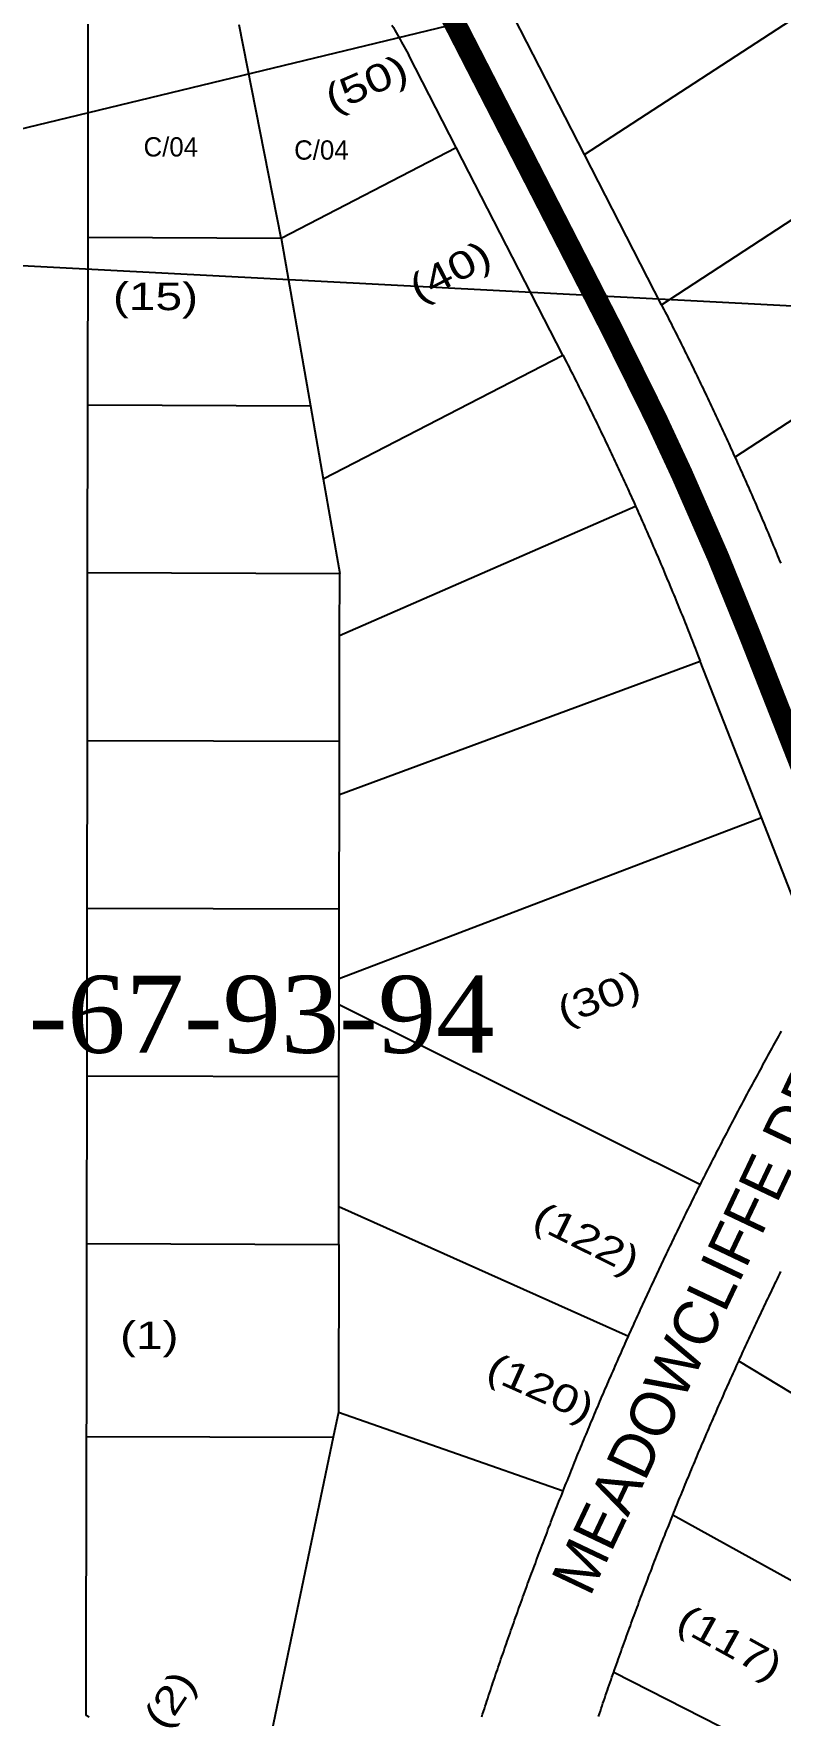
# Model space of a CAD drawing. Header units: millimetres. Extents: x 1745962 to 1749233, y 4525379 to 4529927.
# Drawn here: x 1748314.3 to 1748449.9, y 4528018 to 4528323.4 of the extents above; entities that cross this region are included whole.
import ezdxf
from ezdxf.enums import TextEntityAlignment as Align

# ---------------------------------------------------------------- set-up
doc = ezdxf.new("R2010")
doc.units = ezdxf.units.MM
doc.header["$LTSCALE"] = 10
doc.header["$MEASUREMENT"] = 0
for name, color, linetype in [('AROLL_ADDRESS', 44, 'Continuous'), ('AROLL_LOTS', 8, 'Continuous'), ('AROLL_ROADS', 7, 'Continuous'), ('CONSENT_AROLL', 8, 'Continuous'), ('ZONING_STANDARDS', 140, 'Continuous'), ('ZONING_ZONES', 140, 'Continuous')]:
    doc.layers.add(name, color=color, linetype=linetype)
doc.styles.add('DUTCH', font='dutcheb.ttf')
doc.styles.add('Univers Condensed', font='UNVR57W.TTF')
doc.styles.add('Univers Light Condensed', font='unvr47a.ttf')

msp = doc.modelspace()

# ---------------------------------------------------------------- linework, layer by layer
at = {"layer": 'AROLL_LOTS'}
for p, q in [((1748414.3, 4528301.45), (1748483.37, 4528346.5)), ((1748414.3, 4528301.45), (1748400.32, 4528328.69)), ((1748324.17, 4528286.45), (1748324.2, 4528325.15)), ((1748428.26, 4528274.2), (1748502.51, 4528322.62)), ((1748391.02, 4528302.74), (1748382.4, 4528319.54)), ((1748359.21, 4528286.29), (1748391.02, 4528302.74)), ((1748410.36, 4528265.06), (1748391.02, 4528302.74)), ((1748428.26, 4528274.2), (1748414.3, 4528301.45)), ((1748441.61, 4528246.51), (1748521.66, 4528298.73)), ((1748324.13, 4528255.99), (1748324.17, 4528286.45)), ((1748324.17, 4528286.45), (1748359.21, 4528286.29)), ((1748359.21, 4528286.29), (1748364.53, 4528255.84)), ((1748366.86, 4528242.58), (1748410.36, 4528265.06)), ((1748324.09, 4528225.53), (1748324.13, 4528255.99)), ((1748324.13, 4528255.99), (1748364.53, 4528255.84)), ((1748364.53, 4528255.84), (1748366.86, 4528242.58)), ((1748366.86, 4528242.58), (1748369.86, 4528225.39)), ((1748369.84, 4528214.14), (1748423.58, 4528237.61)), ((1748324.06, 4528195.06), (1748324.09, 4528225.53)), ((1748324.09, 4528225.53), (1748369.86, 4528225.39)), ((1748369.84, 4528214.14), (1748369.86, 4528225.39)), ((1748369.81, 4528194.92), (1748369.84, 4528214.14)), ((1748369.81, 4528185.25), (1748435.31, 4528209.47)), ((1748446.42, 4528181.09), (1748435.31, 4528209.47)), ((1748324.02, 4528164.6), (1748324.06, 4528195.06)), ((1748324.06, 4528195.06), (1748369.81, 4528194.92)), ((1748369.81, 4528185.25), (1748369.81, 4528194.92)), ((1748369.77, 4528164.46), (1748369.81, 4528185.25)), ((1748369.75, 4528151.82), (1748446.42, 4528181.09)), ((1748455.04, 4528159.08), (1748446.42, 4528181.09)), ((1748323.99, 4528134.13), (1748324.02, 4528164.6)), ((1748324.02, 4528164.6), (1748369.77, 4528164.46)), ((1748369.75, 4528151.82), (1748369.77, 4528164.46)), ((1748369.74, 4528147.08), (1748369.75, 4528151.82)), ((1748369.73, 4528134.01), (1748369.74, 4528147.08)), ((1748369.74, 4528147.08), (1748435.35, 4528114.42)), ((1748323.95, 4528103.67), (1748323.99, 4528134.13)), ((1748323.99, 4528134.13), (1748369.73, 4528134.01)), ((1748369.69, 4528110.42), (1748369.73, 4528134.01)), ((1748369.68, 4528103.54), (1748369.69, 4528110.42)), ((1748369.69, 4528110.42), (1748422.3, 4528086.88)), ((1748323.92, 4528073.19), (1748323.95, 4528103.67)), ((1748323.95, 4528103.67), (1748369.68, 4528103.54)), ((1748369.68, 4528103.54), (1748369.64, 4528073.08)), ((1748507.57, 4528042.92), (1748442.31, 4528082.33)), ((1748323.91, 4528068.63), (1748323.92, 4528073.19)), ((1748369.64, 4528073.08), (1748368.68, 4528068.52)), ((1748369.64, 4528073.08), (1748410.45, 4528058.8)), ((1748323.85, 4528018), (1748323.91, 4528068.63)), ((1748323.91, 4528068.63), (1748368.68, 4528068.52)), ((1748368.68, 4528068.52), (1748354.28, 4527999.5)), ((1748499.05, 4528016.43), (1748430.33, 4528054.35)), ((1748419.6, 4528025.82), (1748454.92, 4528007.92))]:
    msp.add_line(p, q, dxfattribs=at)
for points in [[(1748379.35, 4528324.95), (1748379.6, 4528324.52), (1748379.85, 4528324.08), (1748380.09, 4528323.64), (1748380.34, 4528323.21), (1748380.58, 4528322.78), (1748380.82, 4528322.34), (1748381.08, 4528321.9), (1748381.32, 4528321.47), (1748381.56, 4528321.03), (1748381.81, 4528320.6), (1748382.06, 4528320.16), (1748382.4, 4528319.54)], [(1748428.26, 4528274.2), (1748428.49, 4528273.76), (1748428.72, 4528273.31), (1748428.95, 4528272.86), (1748429.17, 4528272.41), (1748429.41, 4528271.98), (1748429.63, 4528271.53), (1748429.86, 4528271.08), (1748430.08, 4528270.64), (1748430.31, 4528270.19), (1748430.53, 4528269.74), (1748430.76, 4528269.29), (1748430.98, 4528268.85), (1748431.21, 4528268.4), (1748431.43, 4528267.95), (1748431.65, 4528267.51), (1748431.88, 4528267.06), (1748432.09, 4528266.61), (1748432.32, 4528266.16), (1748432.54, 4528265.71), (1748432.77, 4528265.27), (1748432.98, 4528264.81), (1748433.2, 4528264.37), (1748433.43, 4528263.92), (1748433.64, 4528263.47), (1748433.86, 4528263.02), (1748434.08, 4528262.58), (1748434.3, 4528262.12), (1748434.52, 4528261.68), (1748434.74, 4528261.22), (1748434.95, 4528260.78), (1748435.17, 4528260.32), (1748435.38, 4528259.87), (1748435.6, 4528259.42), (1748435.82, 4528258.97), (1748436.03, 4528258.51), (1748436.25, 4528258.07), (1748436.46, 4528257.62), (1748436.68, 4528257.16), (1748436.89, 4528256.71), (1748437.11, 4528256.26), (1748437.33, 4528255.81), (1748437.53, 4528255.36), (1748437.75, 4528254.9), (1748437.96, 4528254.45), (1748438.17, 4528254), (1748438.38, 4528253.54), (1748438.6, 4528253.09), (1748438.8, 4528252.64), (1748439.02, 4528252.18), (1748439.22, 4528251.73), (1748439.44, 4528251.28), (1748439.64, 4528250.83), (1748439.86, 4528250.36), (1748440.06, 4528249.91), (1748440.28, 4528249.46), (1748440.48, 4528249.01), (1748440.69, 4528248.55), (1748440.89, 4528248.1), (1748441.11, 4528247.64), (1748441.31, 4528247.18), (1748441.61, 4528246.51)], [(1748410.36, 4528265.06), (1748410.59, 4528264.61), (1748410.81, 4528264.17), (1748411.04, 4528263.73), (1748411.27, 4528263.28), (1748411.5, 4528262.83), (1748411.73, 4528262.39), (1748411.95, 4528261.95), (1748412.18, 4528261.5), (1748412.4, 4528261.06), (1748412.63, 4528260.61), (1748412.86, 4528260.16), (1748413.08, 4528259.72), (1748413.3, 4528259.27), (1748413.53, 4528258.82), (1748413.75, 4528258.38), (1748413.97, 4528257.92), (1748414.19, 4528257.47), (1748414.42, 4528257.03), (1748414.64, 4528256.58), (1748414.86, 4528256.14), (1748415.08, 4528255.68), (1748415.3, 4528255.24), (1748415.52, 4528254.79), (1748415.74, 4528254.33), (1748415.96, 4528253.89), (1748416.18, 4528253.43), (1748416.4, 4528252.99), (1748416.62, 4528252.54), (1748416.83, 4528252.09), (1748417.05, 4528251.64), (1748417.27, 4528251.19), (1748417.48, 4528250.74), (1748417.7, 4528250.29), (1748417.91, 4528249.84), (1748418.13, 4528249.38), (1748418.34, 4528248.93), (1748418.56, 4528248.48), (1748418.78, 4528248.03), (1748418.99, 4528247.58), (1748419.21, 4528247.12), (1748419.41, 4528246.67), (1748419.63, 4528246.22), (1748419.84, 4528245.76), (1748420.05, 4528245.32), (1748420.26, 4528244.86), (1748420.48, 4528244.4), (1748420.68, 4528243.95), (1748420.9, 4528243.5), (1748421.1, 4528243.05), (1748421.32, 4528242.59), (1748421.52, 4528242.14), (1748421.73, 4528241.69), (1748421.94, 4528241.23), (1748422.15, 4528240.77), (1748422.35, 4528240.32), (1748422.56, 4528239.86), (1748422.77, 4528239.41), (1748422.97, 4528238.96), (1748423.18, 4528238.5), (1748423.58, 4528237.61)], [(1748441.61, 4528246.51), (1748441.82, 4528246.06), (1748442.02, 4528245.6), (1748442.23, 4528245.15), (1748442.43, 4528244.69), (1748442.63, 4528244.23), (1748442.84, 4528243.77), (1748443.04, 4528243.32), (1748443.24, 4528242.86), (1748443.45, 4528242.4), (1748443.65, 4528241.95), (1748443.85, 4528241.49), (1748444.06, 4528241.03), (1748444.25, 4528240.57), (1748444.46, 4528240.12), (1748444.66, 4528239.66), (1748444.85, 4528239.2), (1748445.05, 4528238.74), (1748445.26, 4528238.28), (1748445.45, 4528237.82), (1748445.65, 4528237.36), (1748445.84, 4528236.9), (1748446.05, 4528236.44), (1748446.24, 4528235.98), (1748446.44, 4528235.52), (1748446.64, 4528235.07), (1748446.84, 4528234.61), (1748447.03, 4528234.15), (1748447.22, 4528233.69), (1748447.42, 4528233.23), (1748447.62, 4528232.76), (1748447.81, 4528232.3), (1748448, 4528231.85), (1748448.19, 4528231.39), (1748448.38, 4528230.92), (1748448.58, 4528230.46), (1748448.78, 4528229.99), (1748448.97, 4528229.53), (1748449.16, 4528229.08), (1748449.34, 4528228.61), (1748449.54, 4528228.15), (1748449.73, 4528227.69), (1748449.92, 4528227.23)], [(1748423.58, 4528237.61), (1748423.78, 4528237.15), (1748423.99, 4528236.69), (1748424.19, 4528236.23), (1748424.4, 4528235.78), (1748424.6, 4528235.32), (1748424.8, 4528234.86), (1748425.01, 4528234.41), (1748425.21, 4528233.95), (1748425.4, 4528233.49), (1748425.61, 4528233.03), (1748425.81, 4528232.58), (1748426.01, 4528232.12), (1748426.21, 4528231.66), (1748426.41, 4528231.2), (1748426.6, 4528230.74), (1748426.8, 4528230.28), (1748427.01, 4528229.82), (1748427.2, 4528229.36), (1748427.4, 4528228.9), (1748427.6, 4528228.44), (1748427.79, 4528227.99), (1748427.99, 4528227.53), (1748428.18, 4528227.07), (1748428.38, 4528226.61), (1748428.58, 4528226.14), (1748428.77, 4528225.68), (1748428.96, 4528225.22), (1748429.15, 4528224.76), (1748429.34, 4528224.3), (1748429.54, 4528223.84), (1748429.73, 4528223.37), (1748429.92, 4528222.92), (1748430.11, 4528222.46), (1748430.3, 4528221.99), (1748430.5, 4528221.53), (1748430.69, 4528221.07), (1748430.88, 4528220.61), (1748431.07, 4528220.14), (1748431.25, 4528219.68), (1748431.44, 4528219.22), (1748431.63, 4528218.75), (1748431.82, 4528218.28), (1748432.01, 4528217.83), (1748432.2, 4528217.36), (1748432.38, 4528216.9), (1748432.57, 4528216.43), (1748432.75, 4528215.97), (1748432.94, 4528215.51), (1748433.12, 4528215.04), (1748433.31, 4528214.58), (1748433.49, 4528214.11), (1748433.67, 4528213.65), (1748433.86, 4528213.18), (1748434.04, 4528212.72), (1748434.22, 4528212.25), (1748434.4, 4528211.79), (1748434.58, 4528211.32), (1748434.77, 4528210.85), (1748434.95, 4528210.38), (1748435.31, 4528209.47)], [(1748435.35, 4528114.42), (1748435.57, 4528114.86), (1748435.8, 4528115.3), (1748436.03, 4528115.75), (1748436.25, 4528116.2), (1748436.47, 4528116.64), (1748436.7, 4528117.09), (1748436.93, 4528117.54), (1748437.15, 4528117.98), (1748437.38, 4528118.43), (1748437.6, 4528118.88), (1748437.84, 4528119.32), (1748438.06, 4528119.76), (1748438.29, 4528120.21), (1748438.52, 4528120.66), (1748438.74, 4528121.1), (1748438.98, 4528121.54), (1748439.21, 4528121.99), (1748439.43, 4528122.44), (1748439.66, 4528122.88), (1748439.89, 4528123.32), (1748440.13, 4528123.76), (1748440.36, 4528124.21), (1748440.59, 4528124.65), (1748440.82, 4528125.09), (1748441.05, 4528125.53), (1748441.28, 4528125.98), (1748441.52, 4528126.43), (1748441.75, 4528126.87), (1748441.98, 4528127.31), (1748442.21, 4528127.75), (1748442.45, 4528128.19), (1748442.68, 4528128.63), (1748442.92, 4528129.07), (1748443.15, 4528129.52), (1748443.39, 4528129.96), (1748443.62, 4528130.4), (1748443.86, 4528130.84), (1748444.09, 4528131.28), (1748444.34, 4528131.72), (1748444.57, 4528132.16), (1748444.81, 4528132.6), (1748445.04, 4528133.04), (1748445.28, 4528133.48), (1748445.52, 4528133.92), (1748445.75, 4528134.36), (1748446, 4528134.81), (1748446.24, 4528135.24), (1748446.48, 4528135.68), (1748446.71, 4528136.12), (1748446.95, 4528136.56), (1748447.19, 4528137), (1748447.43, 4528137.44), (1748447.67, 4528137.88), (1748447.91, 4528138.32), (1748448.15, 4528138.75), (1748448.39, 4528139.19), (1748448.64, 4528139.63), (1748448.88, 4528140.06), (1748449.12, 4528140.49), (1748449.36, 4528140.93), (1748449.6, 4528141.37), (1748449.85, 4528141.81), (1748450.1, 4528142.24)], [(1748422.3, 4528086.88), (1748422.5, 4528087.33), (1748422.7, 4528087.79), (1748422.91, 4528088.25), (1748423.11, 4528088.7), (1748423.32, 4528089.16), (1748423.52, 4528089.62), (1748423.73, 4528090.07), (1748423.94, 4528090.52), (1748424.14, 4528090.97), (1748424.35, 4528091.43), (1748424.56, 4528091.89), (1748424.77, 4528092.34), (1748424.97, 4528092.8), (1748425.19, 4528093.25), (1748425.39, 4528093.71), (1748425.6, 4528094.15), (1748425.81, 4528094.61), (1748426.02, 4528095.07), (1748426.24, 4528095.52), (1748426.44, 4528095.98), (1748426.65, 4528096.43), (1748426.87, 4528096.88), (1748427.08, 4528097.33), (1748427.29, 4528097.79), (1748427.5, 4528098.24), (1748427.71, 4528098.69), (1748427.93, 4528099.14), (1748428.14, 4528099.6), (1748428.35, 4528100.04), (1748428.57, 4528100.5), (1748428.78, 4528100.95), (1748429, 4528101.4), (1748429.21, 4528101.85), (1748429.43, 4528102.31), (1748429.64, 4528102.75), (1748429.86, 4528103.21), (1748430.07, 4528103.66), (1748430.3, 4528104.11), (1748430.51, 4528104.56), (1748430.72, 4528105.01), (1748430.95, 4528105.46), (1748431.16, 4528105.92), (1748431.38, 4528106.36), (1748431.59, 4528106.81), (1748431.82, 4528107.26), (1748432.03, 4528107.71), (1748432.26, 4528108.16), (1748432.48, 4528108.61), (1748432.69, 4528109.06), (1748432.91, 4528109.51), (1748433.14, 4528109.95), (1748433.36, 4528110.4), (1748433.58, 4528110.85), (1748433.79, 4528111.3), (1748434.02, 4528111.75), (1748434.24, 4528112.19), (1748434.47, 4528112.65), (1748434.69, 4528113.09), (1748434.91, 4528113.54), (1748435.35, 4528114.42)], [(1748442.31, 4528082.33), (1748442.51, 4528082.79), (1748442.73, 4528083.24), (1748442.93, 4528083.7), (1748443.14, 4528084.16), (1748443.35, 4528084.6), (1748443.55, 4528085.06), (1748443.77, 4528085.51), (1748443.97, 4528085.97), (1748444.19, 4528086.43), (1748444.4, 4528086.87), (1748444.6, 4528087.33), (1748444.82, 4528087.78), (1748445.03, 4528088.24), (1748445.23, 4528088.69), (1748445.45, 4528089.14), (1748445.66, 4528089.59), (1748445.88, 4528090.05), (1748446.09, 4528090.49), (1748446.3, 4528090.95), (1748446.52, 4528091.4), (1748446.73, 4528091.86), (1748446.94, 4528092.3), (1748447.16, 4528092.76), (1748447.37, 4528093.21), (1748447.59, 4528093.66), (1748447.81, 4528094.11), (1748448.02, 4528094.56), (1748448.24, 4528095.01), (1748448.45, 4528095.47), (1748448.67, 4528095.91), (1748448.89, 4528096.37), (1748449.11, 4528096.81), (1748449.32, 4528097.27), (1748449.55, 4528097.71), (1748449.76, 4528098.16), (1748449.98, 4528098.62)], [(1748410.45, 4528058.8), (1748410.63, 4528059.26), (1748410.82, 4528059.73), (1748411, 4528060.19), (1748411.19, 4528060.65), (1748411.38, 4528061.12), (1748411.56, 4528061.58), (1748411.75, 4528062.05), (1748411.94, 4528062.51), (1748412.12, 4528062.97), (1748412.31, 4528063.44), (1748412.49, 4528063.9), (1748412.68, 4528064.37), (1748412.87, 4528064.83), (1748413.06, 4528065.29), (1748413.24, 4528065.75), (1748413.44, 4528066.21), (1748413.63, 4528066.68), (1748413.81, 4528067.15), (1748414.01, 4528067.61), (1748414.19, 4528068.06), (1748414.39, 4528068.53), (1748414.59, 4528068.99), (1748414.77, 4528069.46), (1748414.96, 4528069.91), (1748415.16, 4528070.37), (1748415.35, 4528070.84), (1748415.54, 4528071.3), (1748415.74, 4528071.76), (1748415.93, 4528072.22), (1748416.12, 4528072.68), (1748416.31, 4528073.14), (1748416.51, 4528073.61), (1748416.7, 4528074.06), (1748416.9, 4528074.52), (1748417.1, 4528074.99), (1748417.29, 4528075.45), (1748417.48, 4528075.9), (1748417.69, 4528076.36), (1748417.89, 4528076.82), (1748418.08, 4528077.29), (1748418.28, 4528077.74), (1748418.48, 4528078.2), (1748418.68, 4528078.66), (1748418.87, 4528079.11), (1748419.08, 4528079.57), (1748419.27, 4528080.04), (1748419.48, 4528080.5), (1748419.67, 4528080.95), (1748419.88, 4528081.41), (1748420.07, 4528081.87), (1748420.27, 4528082.32), (1748420.47, 4528082.79), (1748420.68, 4528083.24), (1748420.88, 4528083.69), (1748421.08, 4528084.15), (1748421.28, 4528084.62), (1748421.48, 4528085.07), (1748421.69, 4528085.53), (1748421.89, 4528085.99), (1748422.3, 4528086.88)], [(1748430.33, 4528054.35), (1748430.52, 4528054.82), (1748430.7, 4528055.27), (1748430.89, 4528055.74), (1748431.08, 4528056.2), (1748431.26, 4528056.67), (1748431.46, 4528057.13), (1748431.64, 4528057.59), (1748431.83, 4528058.05), (1748432.02, 4528058.52), (1748432.21, 4528058.98), (1748432.4, 4528059.45), (1748432.59, 4528059.91), (1748432.78, 4528060.37), (1748432.97, 4528060.83), (1748433.17, 4528061.29), (1748433.35, 4528061.76), (1748433.55, 4528062.21), (1748433.73, 4528062.68), (1748433.93, 4528063.14), (1748434.13, 4528063.6), (1748434.32, 4528064.07), (1748434.52, 4528064.52), (1748434.7, 4528064.98), (1748434.9, 4528065.45), (1748435.09, 4528065.91), (1748435.29, 4528066.36), (1748435.48, 4528066.83), (1748435.68, 4528067.29), (1748435.88, 4528067.75), (1748436.08, 4528068.2), (1748436.27, 4528068.66), (1748436.47, 4528069.13), (1748436.67, 4528069.59), (1748436.86, 4528070.04), (1748437.06, 4528070.5), (1748437.26, 4528070.96), (1748437.46, 4528071.41), (1748437.66, 4528071.88), (1748437.86, 4528072.34), (1748438.06, 4528072.79), (1748438.25, 4528073.25), (1748438.46, 4528073.71), (1748438.66, 4528074.17), (1748438.86, 4528074.63), (1748439.06, 4528075.09), (1748439.27, 4528075.54), (1748439.46, 4528076), (1748439.67, 4528076.46), (1748439.87, 4528076.92), (1748440.08, 4528077.37), (1748440.28, 4528077.83), (1748440.49, 4528078.29), (1748440.69, 4528078.74), (1748440.9, 4528079.2), (1748441.1, 4528079.65), (1748441.3, 4528080.11), (1748441.51, 4528080.57), (1748441.71, 4528081.02), (1748441.92, 4528081.48), (1748442.31, 4528082.33)], [(1748395.65, 4528017.76), (1748395.8, 4528018.24), (1748395.96, 4528018.71), (1748396.12, 4528019.19), (1748396.27, 4528019.66), (1748396.42, 4528020.14), (1748396.58, 4528020.61), (1748396.74, 4528021.09), (1748396.9, 4528021.56), (1748397.05, 4528022.04), (1748397.21, 4528022.51), (1748397.37, 4528022.99), (1748397.53, 4528023.46), (1748397.69, 4528023.93), (1748397.85, 4528024.41), (1748398.01, 4528024.88), (1748398.17, 4528025.36), (1748398.33, 4528025.83), (1748398.49, 4528026.3), (1748398.65, 4528026.78), (1748398.82, 4528027.25), (1748398.98, 4528027.72), (1748399.13, 4528028.2), (1748399.3, 4528028.67), (1748399.46, 4528029.14), (1748399.63, 4528029.61), (1748399.79, 4528030.09), (1748399.95, 4528030.56), (1748400.12, 4528031.03), (1748400.29, 4528031.5), (1748400.44, 4528031.98), (1748400.61, 4528032.45), (1748400.78, 4528032.92), (1748400.95, 4528033.39), (1748401.11, 4528033.86), (1748401.28, 4528034.34), (1748401.45, 4528034.81), (1748401.62, 4528035.28), (1748401.78, 4528035.75), (1748401.95, 4528036.22), (1748402.12, 4528036.69), (1748402.28, 4528037.17), (1748402.45, 4528037.64), (1748402.62, 4528038.1), (1748402.79, 4528038.57), (1748402.96, 4528039.04), (1748403.13, 4528039.51), (1748403.31, 4528039.98), (1748403.47, 4528040.45), (1748403.64, 4528040.92), (1748403.82, 4528041.39), (1748403.98, 4528041.86), (1748404.16, 4528042.33), (1748404.33, 4528042.8), (1748404.51, 4528043.27), (1748404.68, 4528043.74), (1748404.85, 4528044.21), (1748405.03, 4528044.68), (1748405.2, 4528045.15), (1748405.38, 4528045.61), (1748405.54, 4528046.08), (1748405.72, 4528046.55), (1748405.9, 4528047.02), (1748406.08, 4528047.49), (1748406.25, 4528047.95), (1748406.43, 4528048.42), (1748406.61, 4528048.89), (1748406.78, 4528049.36), (1748406.96, 4528049.83), (1748407.14, 4528050.3), (1748407.32, 4528050.75), (1748407.5, 4528051.22), (1748407.67, 4528051.69), (1748407.85, 4528052.16), (1748408.04, 4528052.63), (1748408.21, 4528053.09), (1748408.39, 4528053.56), (1748408.58, 4528054.03), (1748408.75, 4528054.5), (1748408.94, 4528054.95), (1748409.12, 4528055.42), (1748409.3, 4528055.89), (1748409.49, 4528056.35), (1748409.67, 4528056.82), (1748409.85, 4528057.29), (1748410.04, 4528057.75), (1748410.22, 4528058.22), (1748410.45, 4528058.8)], [(1748419.6, 4528025.82), (1748419.77, 4528026.29), (1748419.93, 4528026.75), (1748420.1, 4528027.23), (1748420.27, 4528027.7), (1748420.43, 4528028.17), (1748420.6, 4528028.64), (1748420.77, 4528029.11), (1748420.94, 4528029.58), (1748421.1, 4528030.06), (1748421.27, 4528030.53), (1748421.44, 4528031), (1748421.61, 4528031.47), (1748421.78, 4528031.94), (1748421.95, 4528032.41), (1748422.13, 4528032.88), (1748422.29, 4528033.35), (1748422.46, 4528033.82), (1748422.64, 4528034.29), (1748422.8, 4528034.76), (1748422.98, 4528035.23), (1748423.15, 4528035.7), (1748423.32, 4528036.16), (1748423.5, 4528036.63), (1748423.67, 4528037.1), (1748423.84, 4528037.57), (1748424.02, 4528038.04), (1748424.19, 4528038.51), (1748424.37, 4528038.98), (1748424.54, 4528039.45), (1748424.72, 4528039.92), (1748424.9, 4528040.39), (1748425.07, 4528040.85), (1748425.25, 4528041.32), (1748425.42, 4528041.78), (1748425.6, 4528042.25), (1748425.78, 4528042.72), (1748425.95, 4528043.19), (1748426.13, 4528043.66), (1748426.32, 4528044.12), (1748426.5, 4528044.59), (1748426.67, 4528045.06), (1748426.86, 4528045.52), (1748427.04, 4528045.99), (1748427.21, 4528046.45), (1748427.4, 4528046.92), (1748427.57, 4528047.39), (1748427.76, 4528047.85), (1748427.94, 4528048.32), (1748428.12, 4528048.79), (1748428.31, 4528049.25), (1748428.49, 4528049.72), (1748428.67, 4528050.18), (1748428.86, 4528050.64), (1748429.03, 4528051.11), (1748429.22, 4528051.58), (1748429.41, 4528052.04), (1748429.59, 4528052.51), (1748429.78, 4528052.97), (1748429.96, 4528053.43), (1748430.33, 4528054.35)], [(1748416.85, 4528017.82), (1748417.01, 4528018.29), (1748417.18, 4528018.76), (1748417.33, 4528019.24), (1748417.49, 4528019.71), (1748417.65, 4528020.19), (1748417.82, 4528020.66), (1748417.98, 4528021.13), (1748418.14, 4528021.6), (1748418.3, 4528022.08), (1748418.47, 4528022.55), (1748418.63, 4528023.02), (1748418.79, 4528023.5), (1748418.96, 4528023.97), (1748419.12, 4528024.44), (1748419.29, 4528024.91), (1748419.6, 4528025.82)], [(1748324.37, 4528017.68), (1748323.85, 4528018)]]:
    msp.add_lwpolyline(points, dxfattribs=at)
at = {"layer": 'CONSENT_AROLL'}
msp.add_line((1748359.21, 4528286.29), (1748351.63, 4528325.05), dxfattribs=at)
at = {"layer": 'ZONING_STANDARDS'}
for p, q in [((1748601.47, 4528376.16), (1748280.69, 4528298.51)), ((1748738.08, 4528258.92), (1748179.55, 4528288.22))]:
    msp.add_line(p, q, dxfattribs=at)
at = {"layer": 'ZONING_ZONES', "const_width": 4}
msp.add_lwpolyline([(1748388.68, 4528329.24), (1748391.16, 4528324.52), (1748405.35, 4528296.87), (1748419.29, 4528269.68), (1748427.4, 4528253.27), (1748431.94, 4528243.51), (1748438.55, 4528228.4), (1748444.33, 4528214.15), (1748455.49, 4528185.72)], dxfattribs=at)

# ---------------------------------------------------------------- texts
at = {"layer": 'AROLL_ADDRESS', "style": 'Univers Light Condensed', "width": 1.3}
for s, rotation, p in [('(50)', 23.6207, (1748368.58, 4528309.04)), ('(40)', 27.32, (1748384.16, 4528274.53)), ('(15)', 359.79, (1748328.68, 4528273.24)), ('(30)', 20.9, (1748410.54, 4528143.3)), ('(122)', 333.53, (1748404.53, 4528106.96)), ('(1)', 359.85, (1748329.97, 4528084.54)), ('(120)', 335.89, (1748396.11, 4528079.43)), ('(117)', 331.11, (1748430.66, 4528033.97)), ('(2)', 56.3035, (1748338.11, 4528015.09))]:
    msp.add_text(s, height=5, rotation=rotation, dxfattribs=at).set_placement(p)
at = {"layer": 'AROLL_ROADS', "style": 'Univers Condensed'}
msp.add_text('MEADOWCLIFFE DRIVE', height=8, rotation=64.6066, dxfattribs=at).set_placement((1748415.28, 4528039.37))
at = {"layer": 'CONSENT_AROLL'}
for p in [(1748334.25, 4528301.11), (1748361.59, 4528300.54)]:
    msp.add_text('C/04', height=3.5, dxfattribs=at).set_placement(p)
at = {"layer": 'ZONING_STANDARDS', "style": 'DUTCH'}
msp.add_text('S-1-30-43-51-67-93-94', height=14, dxfattribs=at).set_placement((1748298.69, 4528145.33), align=Align.MIDDLE_CENTER)

doc.saveas('drawing.dxf')
